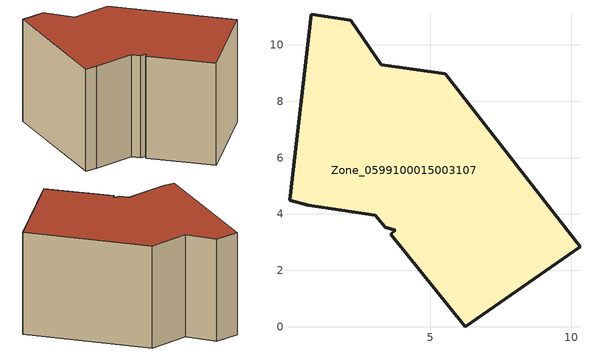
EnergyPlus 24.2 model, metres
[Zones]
Zone_0599100015003107
 floor ground (C_G): 5.54,8.97 10.32,2.84 6.25,0 3.61,3.28 3.75,3.43 3.41,3.52 3.06,3.96 0.68,4.3 0.01,4.5 0.78,11.09 2.19,10.88 3.27,9.3 z0.7
 wall outside (C_F): 3.27,9.3 2.19,10.88 0.78,11.09 0.01,4.5 0.68,4.3 3.06,3.96 3.41,3.52 3.75,3.43 3.61,3.28 6.25,0 10.32,2.84 5.54,8.97 3.27,9.3 z0.7:7.77
 roof outside (C_R): 10.32,2.84 5.54,8.97 3.27,9.3 2.19,10.88 0.78,11.09 0.01,4.5 0.68,4.3 3.06,3.96 3.41,3.52 3.75,3.43 3.61,3.28 6.25,0 z7.77
[BUILDING]
Pand.0599100015003107: North Axis=0; Terrain=City; Loads Convergence Tolerance Value=0.04; Temperature Convergence Tolerance Value=0.4; Solar Distribution=FullExterior; Maximum Number of Warmup Days=25; Minimum Number of Warmup Days=1
[Site:Location]
Rotterdam.The.Hague.AP_ZH_NLD Design_Conditions: Latitude=51.96; Longitude=4.45; Time Zone=1; Elevation=-4.5
[SITE:GROUNDTEMPERATURE:BUILDINGSURFACE]
18, 18, 18, 18, 18, 18, 18, 18, 18, 18, 18, 18
[MATERIAL] Thermal Absorptance=0.9; Solar Absorptance=0.7; Visible Absorptance=0.7
Name | Roughness | Thickness | Conductivity | Density | Specific Heat
G.TI.1975-1991 | MediumSmooth | 0.15 | 0.288461 | 540 | 1210
F.TI.1975-1991 | Rough | 0.3 | 0.230769 | 1920 | 840
R.TI.1975-1991 | MediumRough | 0.2 | 0.153846 | 1500 | 1000
[CONSTRUCTION]
C_G: G.TI.1975-1991
C_F: F.TI.1975-1991
C_R: R.TI.1975-1991
[ZONE]
Zone_0599100015003107: Type=1; Multiplier=1; Ceiling Height=Autocalculate; Volume=Autocalculate; Floor Area=autocalculate; Part of Total Floor Area=Yes
[ZONEINFILTRATION:DESIGNFLOWRATE]
Infil_Zone_0599100015003107: Zone or ZoneList or Space or SpaceList=Zone_0599100015003107; Schedule=AlwaysOn; Design Flow Rate Calculation Method=Flow/Area; Flow Rate per Floor Area=0.003; Constant Term Coefficient=1; Temperature Term Coefficient=0; Velocity Term Coefficient=0; Velocity Squared Term Coefficient=0
[HVACTEMPLATE:ZONE:IDEALLOADSAIRSYSTEM]
Zone_0599100015003107: Maximum Heating Supply Air Temperature=50; Minimum Cooling Supply Air Temperature=13; Maximum Heating Supply Air Humidity Ratio=0.0156; Minimum Cooling Supply Air Humidity Ratio=0.0077; Heating Limit=NoLimit; Cooling Limit=NoLimit; Dehumidification Control Type=ConstantSensibleHeatRatio; Cooling Sensible Heat Ratio=0.7; Dehumidification Setpoint=60; Humidification Control Type=None; Humidification Setpoint=30; Outdoor Air Method=None; Outdoor Air Flow Rate per Person=0.00944; Outdoor Air Flow Rate per Zone Floor Area=0; Outdoor Air Flow Rate per Zone=0; Demand Controlled Ventilation Type=None; Outdoor Air Economizer Type=NoEconomizer; Heat Recovery Type=None; Sensible Heat Recovery Effectiveness=0.7; Latent Heat Recovery Effectiveness=0.65
[ZONECONTROL:THERMOSTAT]
ThermostatControl_Zone_0599100015003107: Zone or ZoneList=Zone_0599100015003107; Control Type Schedule=DualSetpointControlType; Control 1=Thermostat_Zone_0599100015003107; Temperature Difference Between Cutout And Setpoint=0
[THERMOSTATSETPOINT:DUALSETPOINT]
Thermostat_Zone_0599100015003107: Heating Setpoint Temperature Schedule=HeatingSetpoint_Zone_0599100015003107; Cooling Setpoint Temperature Schedule=CoolingSetpoint_Zone_0599100015003107
[SCHEDULE:COMPACT]
HeatingSetpoint_Zone_0599100015003107: Through: 12/31, For: AllDays, Until: 24:00, 21
CoolingSetpoint_Zone_0599100015003107: Through: 12/31, For: AllDays, Until: 24:00, 24
DualSetpointControlType: Through: 12/31, For: AllDays, Until: 24:00, 4
AlwaysOn: Through: 12/31, For: AllDays, Until: 24:00, 1
